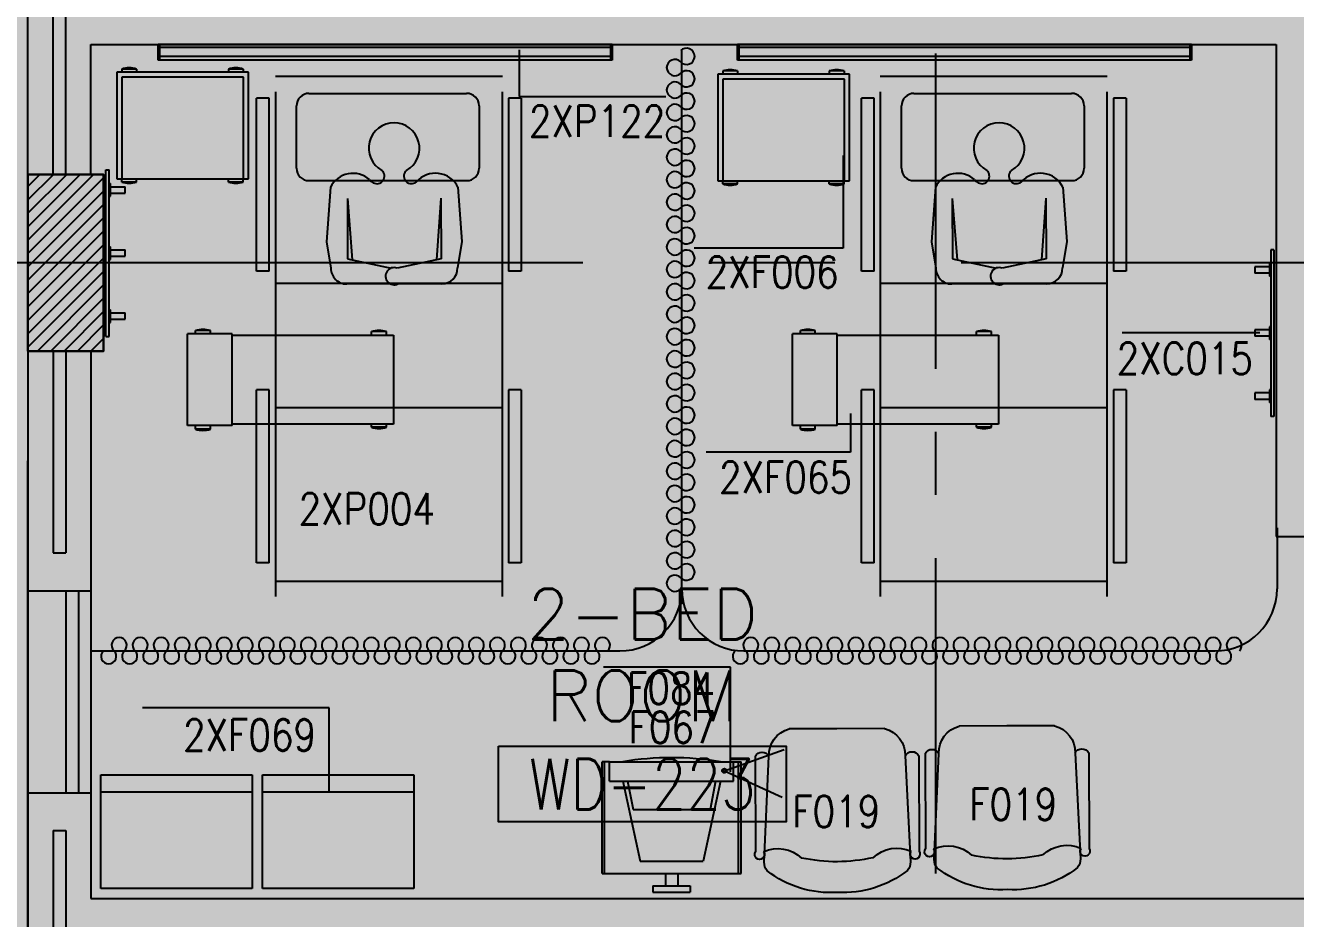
# Model space of a CAD drawing. Extents: x 88852.7 to 88945.7, y 39921.6 to 40001.1.
# Drawn here: x 88902.8 to 88907.84, y 39970.3 to 39973.84 of the extents above; entities that cross this region are included whole.
import ezdxf
from ezdxf.enums import TextEntityAlignment as Align

# ---------------------------------------------------------------- set-up
doc = ezdxf.new("R2010")
doc.units = 0
doc.header["$MEASUREMENT"] = 0
doc.linetypes.add('CENTER', pattern=[2, 1.25, -0.25, 0.25, -0.25])
doc.linetypes.add('CENTERX2', pattern=[4, 2.5, -0.5, 0.5, -0.5])
for name, color, linetype in [('A-TEXT', 7, 'CONTINUOUS'), ('AXES', 11, 'CENTERX2'), ('AXES1', 11, 'CENTER'), ('COL', 2, 'CONTINUOUS'), ('HAT', 8, 'CONTINUOUS'), ('INSUL', 4, 'CONTINUOUS'), ('MEDICAL', 4, 'CONTINUOUS'), ('NON-MEDICAL', 4, 'CONTINUOUS'), ('RM-BOX', 4, 'CONTINUOUS'), ('RM-NAME', 2, 'CONTINUOUS'), ('RM-NO', 2, 'CONTINUOUS'), ('WALL', 4, 'CONTINUOUS'), ('WIN', 3, 'CONTINUOUS')]:
    doc.layers.add(name, color=color, linetype=linetype)
doc.styles.add('ROMANS', font='ROMANS.shx', dxfattribs={"width": 0.6})
doc.dimstyles.new('DIM-OUT', dxfattribs={"dimscale": 0, "dimtxt": 0.24, "dimasz": 0.08, "dimexe": 0.02, "dimexo": 0.02, "dimgap": 0.05, "dimtad": 1, "dimdec": 0, "dimlfac": 1000, "dimzin": 0, "dimdsep": 46, "dimtxsty": 'ROMANS', "dimblk1": 'ARCHTICK', "dimblk2": 'ARCHTICK', "dimsah": 1, "dimcen": 0.01, "dimdle": 0.08, "dimclrd": 4, "dimclre": 4, "dimclrt": 2, "dimadec": 0, "dimazin": 0, "dimtp": 2, "dimtm": 2, "dimtfac": 0.1142857142857143, "dimtdec": 0, "dimtix": 1, "dimtmove": 2, "dimatfit": 3, "dimldrblk": 'ARCHTICK', "dimfxl": 0, "dimtolj": 1, "dimtzin": 0, "dimarcsym": 0})

# ---------------------------------------------------------------- blocks, each defined once
blk = doc.blocks.new('C11')
at = {"layer": 'HAT'}
h = blk.add_hatch(dxfattribs=at)
h.set_pattern_fill('ANSI31', color=256, scale=300, style=0)
h.set_pattern_definition([(45, (-248556.1822811713, -75061.0053373936), (-26.51650429449553, 26.51650429449553), [])])
h.paths.add_polyline_path([(300.0000000000291, 700), (-2.91038304567337e-11, 700), (0, 349.9999999998981), (300.0000000000291, 349.9999999998981)])
h.paths.add_polyline_path([(300, 349.9999999998981), (-2.91038304567337e-11, 349.9999999998981), (-2.91038304567337e-11, 0), (300.0000000000291, 0)])
at = {"layer": 'COL'}
blk.add_lwpolyline([(300.0000000000291, 700), (299.9999999999709, 0), (0, 0), (0, 700)], close=True, dxfattribs=at)
blk = doc.blocks.new('RM1')
at = {"layer": 'RM-BOX'}
blk.add_lwpolyline([(569.8908462408872, -200), (-569.890846240829, -200), (-569.8908462407999, -500), (569.8908462407999, -500)], close=True, dxfattribs=at)
at = {"layer": 'RM-NAME', "style": 'ROMANS'}
for tag, p in [('ROOMNAME1', (-5.820766091346741e-11, 323.8095238095266)), ('ROOMNAME2', (0, 0))]:
    blk.add_attdef(tag, text='', height=200, dxfattribs=at).set_placement(p, align=Align.MIDDLE)
at = {"layer": 'RM-NO', "style": 'ROMANS', "width": 0.8}
blk.add_attdef('ROOMNO', text='', height=200, dxfattribs=at).set_placement((0, -350), align=Align.MIDDLE)

msp = doc.modelspace()

# ---------------------------------------------------------------- linework, layer by layer
at = {"layer": 'AXES'}
for p, q in [((88902.81025844975, 39921.61526879654), (88902.81025844975, 40000.07794392369)), ((88945.01025844975, 39972.89956244052), (88876.97025844976, 39972.89956244052))]:
    msp.add_line(p, q, dxfattribs=at)
at = {"layer": 'AXES1'}
msp.add_line((88906.41025844976, 39928.47956244052), (88906.41025844976, 39987.29956244052), dxfattribs=at)
msp.add_line((88906.41025844976, 39928.47956244052), (88906.41025844976, 39987.29956244052), dxfattribs=at)
at = {"layer": 'INSUL'}
for p, q in [((88902.91025844976, 39973.24956244052), (88902.91025844976, 39975.44956244052)), ((88902.96025844975, 39973.24956244052), (88902.96025844975, 39975.44956244052)), ((88902.91025844976, 39972.54956244052), (88902.91025844976, 39971.74956244052)), ((88902.96025844975, 39972.54956244052), (88902.96025844975, 39971.74956244052)), ((88902.91025844976, 39971.74956244052), (88902.96025844975, 39971.74956244052)), ((88902.91025844976, 39970.64956244052), (88902.96025844975, 39970.64956244052)), ((88902.91025844975, 39970.64956244052), (88902.91025844976, 39969.34956244052)), ((88902.96025844975, 39970.64956244052), (88902.96025844975, 39969.34956244052))]:
    msp.add_line(p, q, dxfattribs=at)
at = {"layer": 'MEDICAL'}
for p, q in [((88903.32657836082, 39973.70301201721), (88903.32657836082, 39973.76606565898)), ((88903.32657836082, 39973.76606565894), (88905.12693467476, 39973.76606565894)), ((88903.33272993562, 39973.70301201724), (88903.33272993562, 39973.76606565898)), ((88905.12078309995, 39973.76606565894), (88905.12078309995, 39973.70301201721)), ((88905.12693467476, 39973.76606565894), (88905.12693467476, 39973.70301201721)), ((88905.62378664948, 39973.76606565894), (88907.42414296341, 39973.76606565894)), ((88905.62378664948, 39973.70301201721), (88905.62378664948, 39973.76606565898)), ((88905.62993822429, 39973.70301201724), (88905.62993822429, 39973.76606565898)), ((88907.41799138862, 39973.76606565894), (88907.41799138862, 39973.70301201721)), ((88907.42414296341, 39973.76606565894), (88907.42414296341, 39973.70301201721)), ((88903.33272993562, 39973.75453145619), (88905.12078309995, 39973.75453145618)), ((88905.12078309995, 39973.71762200736), (88903.33272993562, 39973.71762200737)), ((88905.40308341262, 39971.54700682434), (88905.40308341262, 39973.74573464449)), ((88905.62993822429, 39973.75453145619), (88907.41799138862, 39973.75453145618)), ((88907.41799138862, 39973.71762200736), (88905.62993822429, 39973.71762200737)), ((88903.1822699352, 39973.66726524437), (88903.1822699352, 39973.65510307246)), ((88903.24132505331, 39973.66726524437), (88903.1822699352, 39973.66726524437)), ((88903.24132505331, 39973.66726524437), (88903.24132505331, 39973.65510307246)), ((88905.12693467476, 39973.70301201721), (88903.32657836082, 39973.70301201721)), ((88903.60499333429, 39973.66726524437), (88903.60499333429, 39973.65510307246)), ((88903.6640484524, 39973.66726524437), (88903.60499333429, 39973.66726524437)), ((88903.6640484524, 39973.66726524437), (88903.6640484524, 39973.65510307246)), ((88907.42414296341, 39973.70301201721), (88905.62378664948, 39973.70301201721)), ((88903.16344803966, 39973.65510307246), (88903.16344803966, 39973.23187472601)), ((88903.68510158297, 39973.65510307246), (88903.16344803966, 39973.65510307246)), ((88903.18313307903, 39973.6354180331), (88903.18313307903, 39973.23187472601)), ((88903.6654165436, 39973.6354180331), (88903.18313307903, 39973.6354180331)), ((88903.6654165436, 39973.23187472601), (88903.6654165436, 39973.6354180331)), ((88903.68510158297, 39973.23187472601), (88903.68510158297, 39973.65510307246)), ((88904.69139604531, 39973.63780421213), (88903.7913960453, 39973.63780421213)), ((88906.06800550023, 39973.64760341822), (88905.54635195692, 39973.64760341822)), ((88905.54635195692, 39973.64760341822), (88905.54635195692, 39973.22437507178)), ((88905.56517385246, 39973.65976559014), (88905.56517385246, 39973.64760341822)), ((88905.62422897057, 39973.65976559014), (88905.56517385246, 39973.65976559014)), ((88906.04832046086, 39973.62791837886), (88905.56603699629, 39973.62791837886)), ((88905.56603699629, 39973.62791837886), (88905.56603699629, 39973.22437507178)), ((88905.62422897057, 39973.65976559014), (88905.62422897057, 39973.64760341822)), ((88905.98789725154, 39973.65976559014), (88905.98789725154, 39973.64760341822)), ((88906.04695236965, 39973.65976559014), (88905.98789725154, 39973.65976559014)), ((88906.04695236965, 39973.65976559014), (88906.04695236965, 39973.64760341822)), ((88906.04832046086, 39973.22437507178), (88906.04832046086, 39973.62791837886)), ((88906.06800550023, 39973.22437507178), (88906.06800550023, 39973.64760341822)), ((88907.0902101003, 39973.63780421213), (88906.1902101003, 39973.63780421213)), ((88903.7913960453, 39973.57752174646), (88903.7913960453, 39971.57752174646)), ((88903.92454150786, 39973.57088970032), (88904.54987214493, 39973.57088970032)), ((88904.69139604531, 39971.57752174646), (88904.69139604531, 39973.57752174646)), ((88906.1902101003, 39973.57752174646), (88906.1902101003, 39971.57752174646)), ((88906.32335556287, 39973.57088970032), (88906.94868619993, 39973.57088970032)), ((88907.0902101003, 39971.57752174646), (88907.0902101003, 39973.57752174646)), ((88903.7663960453, 39973.55182209227), (88903.71718344688, 39973.55182209227)), ((88903.71718344688, 39972.86607230591), (88903.71718344688, 39973.55182209227)), ((88903.7663960453, 39972.86607230591), (88903.7663960453, 39973.55182209227)), ((88903.87532890945, 39973.27426347569), (88903.87532890945, 39973.5216771019)), ((88904.59908474336, 39973.5216771019), (88904.59908474336, 39973.27426347569)), ((88904.7163960453, 39973.55182209227), (88904.7163960453, 39972.86607230591)), ((88904.76560864373, 39973.55182209227), (88904.7163960453, 39973.55182209227)), ((88904.76560864373, 39973.55182209227), (88904.76560864373, 39972.86607230591)), ((88906.1652101003, 39973.55182209227), (88906.11599750188, 39973.55182209227)), ((88906.11599750188, 39972.86607230591), (88906.11599750188, 39973.55182209227)), ((88906.1652101003, 39972.86607230591), (88906.1652101003, 39973.55182209227)), ((88906.27414296444, 39973.27426347569), (88906.27414296444, 39973.5216771019)), ((88906.99789879835, 39973.5216771019), (88906.99789879835, 39973.27426347569)), ((88907.1152101003, 39973.55182209227), (88907.1152101003, 39972.86607230591)), ((88907.16442269873, 39973.55182209227), (88907.1152101003, 39973.55182209227)), ((88907.16442269873, 39973.55182209227), (88907.16442269873, 39972.86607230591)), ((88903.16344803966, 39973.23187472601), (88903.68510158297, 39973.23187472601)), ((88903.1822699352, 39973.21971255411), (88903.1822699352, 39973.23187472601)), ((88903.24132505331, 39973.21971255411), (88903.1822699352, 39973.21971255411)), ((88903.24132505331, 39973.21971255411), (88903.24132505331, 39973.23187472601)), ((88903.60499333429, 39973.21971255411), (88903.60499333429, 39973.23187472601)), ((88903.6640484524, 39973.21971255411), (88903.60499333429, 39973.21971255411)), ((88903.6640484524, 39973.21971255411), (88903.6640484524, 39973.23187472601)), ((88903.92454150786, 39973.22505087727), (88904.54987214493, 39973.22505087727)), ((88905.54635195692, 39973.22437507178), (88906.06800550023, 39973.22437507178)), ((88905.56517385246, 39973.21221289988), (88905.56517385246, 39973.22437507178)), ((88905.62422897057, 39973.21221289988), (88905.56517385246, 39973.21221289988)), ((88905.62422897057, 39973.21221289988), (88905.62422897057, 39973.22437507178)), ((88905.98789725154, 39973.21221289988), (88905.98789725154, 39973.22437507178)), ((88906.04695236965, 39973.21221289988), (88905.98789725154, 39973.21221289988)), ((88906.04695236965, 39973.21221289988), (88906.04695236965, 39973.22437507178)), ((88906.32335556287, 39973.22505087727), (88906.94868619993, 39973.22505087727)), ((88903.7663960453, 39972.86607230591), (88903.71718344688, 39972.86607230591)), ((88904.76560864373, 39972.86607230591), (88904.7163960453, 39972.86607230591)), ((88906.1652101003, 39972.86607230591), (88906.11599750188, 39972.86607230591)), ((88907.16442269873, 39972.86607230591), (88907.1152101003, 39972.86607230591)), ((88904.69139604531, 39972.81738731248), (88903.7913960453, 39972.81738731248)), ((88907.0902101003, 39972.81738731248), (88906.1902101003, 39972.81738731248)), ((88903.44350109981, 39972.25446918023), (88903.44350109981, 39972.61864240858)), ((88903.62066645415, 39972.61864240858), (88903.44350109981, 39972.61864240858)), ((88903.47452337011, 39972.61864240858), (88903.47452337011, 39972.63058482484)), ((88903.53357848822, 39972.63058482484), (88903.47452337011, 39972.63058482484)), ((88903.53357848822, 39972.61864240858), (88903.53357848822, 39972.63058482484)), ((88903.62066645415, 39972.25446918023), (88903.62066645415, 39972.61864240858)), ((88903.62066645415, 39972.61249083378), (88904.26043023368, 39972.61249083378)), ((88904.17256690544, 39972.61249083378), (88904.17256690544, 39972.62685285271)), ((88904.23162202355, 39972.62685285271), (88904.17256690544, 39972.62685285271)), ((88904.23162202355, 39972.61249083378), (88904.23162202355, 39972.62685285271)), ((88904.26043023368, 39972.61249083378), (88904.26043023368, 39972.26062075503)), ((88906.01948050915, 39972.61864240858), (88905.84231515482, 39972.61864240858)), ((88905.84231515482, 39972.25446918023), (88905.84231515482, 39972.61864240858)), ((88905.87333742512, 39972.61864240858), (88905.87333742512, 39972.63058482484)), ((88905.93239254323, 39972.63058482484), (88905.87333742512, 39972.63058482484)), ((88905.93239254323, 39972.61864240858), (88905.93239254323, 39972.63058482484)), ((88906.01948050915, 39972.25446918023), (88906.01948050915, 39972.61864240858)), ((88906.01948050915, 39972.61249083378), (88906.65924428868, 39972.61249083378)), ((88906.57138096045, 39972.61249083378), (88906.57138096045, 39972.62685285271)), ((88906.63043607856, 39972.62685285271), (88906.57138096045, 39972.62685285271)), ((88906.63043607856, 39972.61249083378), (88906.63043607856, 39972.62685285271)), ((88906.65924428868, 39972.61249083378), (88906.65924428868, 39972.26062075503)), ((88903.7663960453, 39972.39601178221), (88903.71718344688, 39972.39601178221)), ((88903.71718344688, 39971.71026199585), (88903.71718344688, 39972.39601178221)), ((88903.7663960453, 39971.71026199585), (88903.7663960453, 39972.39601178221)), ((88904.76560864373, 39972.39601178221), (88904.7163960453, 39972.39601178221)), ((88904.7163960453, 39972.39601178221), (88904.7163960453, 39971.71026199585)), ((88904.76560864373, 39972.39601178221), (88904.76560864373, 39971.71026199585)), ((88906.1652101003, 39972.39601178221), (88906.11599750188, 39972.39601178221)), ((88906.11599750188, 39971.71026199585), (88906.11599750188, 39972.39601178221)), ((88906.1652101003, 39971.71026199585), (88906.1652101003, 39972.39601178221)), ((88907.1152101003, 39972.39601178221), (88907.1152101003, 39971.71026199585)), ((88907.16442269873, 39972.39601178221), (88907.1152101003, 39972.39601178221)), ((88907.16442269873, 39972.39601178221), (88907.16442269873, 39971.71026199585)), ((88904.69139604531, 39972.32526132822), (88903.7913960453, 39972.32526132822)), ((88907.0902101003, 39972.32526132822), (88906.1902101003, 39972.32526132822)), ((88903.62066645415, 39972.25446918023), (88903.44350109981, 39972.25446918023)), ((88903.47452337011, 39972.24024525688), (88903.47452337011, 39972.25446918023)), ((88903.53357848822, 39972.24024525688), (88903.53357848822, 39972.25446918023)), ((88904.26043023368, 39972.26062075503), (88903.62066645415, 39972.26062075503)), ((88904.17256690544, 39972.24770920114), (88904.17256690544, 39972.26062075503)), ((88904.23162202355, 39972.24770920114), (88904.23162202355, 39972.26062075503)), ((88906.01948050915, 39972.25446918023), (88905.84231515482, 39972.25446918023)), ((88905.87333742512, 39972.24024525688), (88905.87333742512, 39972.25446918023)), ((88905.93239254323, 39972.24024525688), (88905.93239254323, 39972.25446918023)), ((88906.65924428868, 39972.26062075503), (88906.01948050915, 39972.26062075503)), ((88906.57138096045, 39972.24770920114), (88906.57138096045, 39972.26062075503)), ((88906.63043607856, 39972.24770920114), (88906.63043607856, 39972.26062075503)), ((88903.53357848822, 39972.24024525688), (88903.47452337011, 39972.24024525688)), ((88904.23162202355, 39972.24770920114), (88904.17256690544, 39972.24770920114)), ((88905.93239254323, 39972.24024525688), (88905.87333742512, 39972.24024525688)), ((88906.63043607856, 39972.24770920114), (88906.57138096045, 39972.24770920114)), ((88907.76335194767, 39971.848836787), (88907.76335194767, 39971.60728929001)), ((88903.7663960453, 39971.71026199585), (88903.71718344688, 39971.71026199585)), ((88904.76560864373, 39971.71026199585), (88904.7163960453, 39971.71026199585)), ((88906.1652101003, 39971.71026199585), (88906.11599750188, 39971.71026199585)), ((88907.16442269873, 39971.71026199585), (88907.1152101003, 39971.71026199585)), ((88903.7913960453, 39971.63780421213), (88904.69139604531, 39971.63780421213)), ((88906.1902101003, 39971.63780421213), (88907.0902101003, 39971.63780421213)), ((88903.06335194765, 39971.36122629795), (88905.1571641726, 39971.36122629789)), ((88905.64914085339, 39971.36122629795), (88907.5172897952, 39971.36122629789)), ((88905.5721205799, 39970.88618882999), (88905.80891621522, 39970.97099739528)), ((88905.11652339512, 39970.92243575569), (88905.08699583607, 39970.92243575569)), ((88905.08699583607, 39970.47952236986), (88905.08699583607, 39970.92243575569)), ((88905.09683835575, 39970.47952236986), (88905.09683835575, 39970.92243575569)), ((88905.11652339512, 39970.84510167244), (88905.11652339512, 39970.92243575569)), ((88905.11652339512, 39970.92243575569), (88905.60864937937, 39970.92243575569)), ((88905.60864937937, 39970.84510167244), (88905.60864937937, 39970.92243575569)), ((88905.60864937937, 39970.92243575569), (88905.63817693843, 39970.92243575569)), ((88905.62833441874, 39970.47952236986), (88905.62833441874, 39970.92243575569)), ((88905.63817693843, 39970.47952236986), (88905.63817693843, 39970.92243575569)), ((88905.11652339512, 39970.84510167244), (88905.60864937937, 39970.84510167244)), ((88905.16922444636, 39970.84510167244), (88905.23781523986, 39970.52873496828)), ((88905.18790127554, 39970.84510167244), (88905.20985849186, 39970.732573902)), ((88905.55594832814, 39970.84510167244), (88905.48735753463, 39970.52873496828)), ((88905.53727149896, 39970.84510167244), (88905.51531428265, 39970.732573902)), ((88905.5721205799, 39970.88618882999), (88905.80077846856, 39970.78140221057)), ((88905.20985849186, 39970.732573902), (88905.51531428265, 39970.732573902)), ((88905.23781523986, 39970.52873496828), (88905.48735753463, 39970.52873496828)), ((88905.08699583607, 39970.47952236986), (88905.63817693843, 39970.47952236986)), ((88905.33798008804, 39970.47952236986), (88905.33798008804, 39970.43030977144)), ((88905.38719268647, 39970.47952236986), (88905.38719268647, 39970.43030977144)), ((88905.2887674896, 39970.43030977144), (88905.43640528488, 39970.43030977144)), ((88905.2887674896, 39970.43030977144), (88905.2887674896, 39970.40586159028)), ((88905.2887674896, 39970.40586159028), (88905.43640528488, 39970.40586159028)), ((88905.43640528488, 39970.43030977144), (88905.43640528488, 39970.40586159028))]:
    msp.add_line(p, q, dxfattribs=at)
at = {"layer": 'MEDICAL', "const_width": 0.0007381889763779523}
for points in [[(88905.80891621522, 39970.97099739528, -1), (88905.80965440419, 39970.97099739528, -1)], [(88905.80040937406, 39970.78140221057, -1), (88905.80114756305, 39970.78140221057, -1)]]:
    msp.add_lwpolyline(points, format="xyb", close=True, dxfattribs=at)
at = {"layer": 'MEDICAL'}
for radius in [0.008681158060852562, 0.005325391936819217]:
    msp.add_circle((88905.5716728546, 39970.88661271054), radius, dxfattribs=at)
at = {"layer": 'MEDICAL', "color": 15}
for centre, radius, start, end in [((88905.42188676758, 39973.71769863508), 0.03223484115630813, 223.5683623555836, 136.4316376444164), ((88905.37517509513, 39973.6732648687), 0.03223484115630741, 43.56836235558358, 316.4316376444165), ((88905.37517509513, 39973.58439733595), 0.03223484115630741, 43.56836235558358, 316.4316376444165), ((88905.42188676758, 39973.62883110232), 0.03223484115630885, 223.5683623555836, 136.4316376444164), ((88905.42188676758, 39973.53996356957), 0.03223484115630813, 223.5683623555836, 136.4316376444164), ((88905.37517509513, 39973.49552980321), 0.03223484115630741, 43.56836235558358, 316.4316376444165), ((88905.42188676758, 39973.45109603683), 0.03223484115630813, 223.5683623555836, 136.4316376444164), ((88905.37517509513, 39973.40666227046), 0.03223484115630741, 43.56836235558358, 316.4316376444165), ((88905.42188676758, 39973.36222850408), 0.03223484115630885, 223.5683623555836, 136.4316376444164), ((88905.37517509513, 39973.3177947377), 0.03223484115630741, 43.56836235558358, 316.4316376444165), ((88905.37517509513, 39973.22892720495), 0.03223484115630741, 43.56836235558358, 316.4316376444165), ((88905.42188676758, 39973.27336097133), 0.03223484115630813, 223.5683623555836, 136.4316376444164), ((88905.42188676758, 39973.18449343858), 0.03223484115630813, 223.5683623555836, 136.4316376444164), ((88905.37517509513, 39973.1400596722), 0.03223484115630741, 43.56836235558358, 316.4316376444165), ((88905.42188676758, 39973.09562590583), 0.03223484115630885, 223.5683623555836, 136.4316376444164), ((88905.37517509513, 39973.05119213945), 0.03223484115630741, 43.56836235558358, 316.4316376444165), ((88905.42188676758, 39973.00675837309), 0.03223484115630813, 223.5683623555836, 136.4316376444164), ((88905.37517509513, 39972.96232460671), 0.03223484115630741, 43.56836235558358, 316.4316376444165), ((88905.42188676758, 39972.91789084033), 0.03223484115630813, 223.5683623555836, 136.4316376444164), ((88905.37517509513, 39972.87345707395), 0.03223484115630741, 43.56836235558358, 316.4316376444165), ((88905.42188676758, 39972.82902330758), 0.03223484115630885, 223.5683623555836, 136.4316376444164), ((88905.37517509513, 39972.7845895412), 0.03223484115630741, 43.56836235558358, 316.4316376444165), ((88905.42188676758, 39972.74015577483), 0.03223484115630813, 223.5683623555836, 136.4316376444164), ((88905.37517509513, 39972.69572200845), 0.03223484115630741, 43.56836235558358, 316.4316376444165), ((88905.42188676758, 39972.65128824208), 0.03223484115630813, 223.5683623555836, 136.4316376444164), ((88905.37517509513, 39972.60685447571), 0.03223484115630741, 43.56836235558358, 316.4316376444165), ((88905.42188676758, 39972.56242070934), 0.03223484115630885, 223.5683623555836, 136.4316376444164), ((88905.37517509513, 39972.51798694296), 0.03223484115630741, 43.56836235558358, 316.4316376444165), ((88905.42188676758, 39972.47355317658), 0.03223484115630813, 223.5683623555836, 136.4316376444164), ((88905.37517509513, 39972.42911941021), 0.03223484115630741, 43.56836235558358, 316.4316376444165), ((88905.42188676758, 39972.38468564383), 0.03223484115630813, 223.5683623555836, 136.4316376444164), ((88905.37517509513, 39972.34025187746), 0.03223484115630741, 43.56836235558358, 316.4316376444165), ((88905.42188676758, 39972.29581811108), 0.03223484115630885, 223.5683623555836, 136.4316376444164), ((88905.37517509513, 39972.25138434471), 0.03223484115630741, 43.56836235558358, 316.4316376444165), ((88905.42188676758, 39972.20695057833), 0.03223484115630813, 223.5683623555836, 136.4316376444164), ((88905.37517509513, 39972.16251681196), 0.03223484115630669, 43.56836235558358, 316.4316376444165), ((88905.37517509513, 39972.07364927921), 0.03223484115630813, 43.56836235558358, 316.4316376444165), ((88905.42188676758, 39972.11808304558), 0.03223484115630813, 223.5683623555836, 136.4316376444164), ((88905.42188676758, 39972.02921551283), 0.03223484115630958, 223.5683623555836, 136.4316376444164), ((88905.37517509513, 39971.98478174646), 0.03223484115630516, 43.56836235558358, 316.4316376444165), ((88905.42188676758, 39971.94034798009), 0.03223484115630813, 223.5683623555836, 136.4316376444164), ((88905.37517509513, 39971.89591421371), 0.03223484115630669, 43.56836235558358, 316.4316376444165), ((88905.42188676758, 39971.85148044734), 0.03223484115630813, 223.5683623555836, 136.4316376444164), ((88905.37517509513, 39971.80704668096), 0.03223484115630813, 43.56836235558358, 316.4316376444165), ((88905.37517509513, 39971.71817914821), 0.03223484115630516, 43.56836235558358, 316.4316376444165), ((88905.42188676758, 39971.76261291459), 0.03223484115630958, 223.5683623555836, 136.4316376444164), ((88905.42188676758, 39971.67374538184), 0.03223484115630813, 223.5683623555836, 136.4316376444164), ((88905.37517509513, 39971.62931161546), 0.03223484115630669, 43.56836235558358, 316.4316376444165), ((88903.17212643924, 39971.38386524803), 0.0302201635840382, 313.5683623532261, 226.431637646774), ((88903.2554397512, 39971.38386524803), 0.0302201635840382, 313.5683623532261, 226.431637646774), ((88903.33875306314, 39971.38386524803), 0.0302201635840382, 313.5683623532261, 226.431637646774), ((88903.4220663751, 39971.38386524803), 0.0302201635840382, 313.5683623532261, 226.431637646774), ((88903.50537968705, 39971.38386524803), 0.0302201635840382, 313.5683623532261, 226.431637646774), ((88903.58869299901, 39971.38386524803), 0.0302201635840382, 313.5683623532261, 226.431637646774), ((88903.67200631097, 39971.38386524803), 0.0302201635840382, 313.5683623532261, 226.431637646774), ((88903.75531962291, 39971.38386524803), 0.0302201635840382, 313.5683623532261, 226.431637646774), ((88903.83863293487, 39971.38386524803), 0.0302201635840382, 313.5683623532261, 226.431637646774), ((88903.92194624682, 39971.38386524803), 0.0302201635840382, 313.5683623532261, 226.431637646774), ((88904.00525955878, 39971.38386524803), 0.0302201635840382, 313.5683623532261, 226.431637646774), ((88904.08857287072, 39971.38386524803), 0.0302201635840382, 313.5683623532261, 226.431637646774), ((88904.17188618268, 39971.38386524803), 0.0302201635840382, 313.5683623532261, 226.431637646774), ((88904.25519949463, 39971.38386524803), 0.0302201635840382, 313.5683623532261, 226.431637646774), ((88904.33851280659, 39971.38386524803), 0.0302201635840382, 313.5683623532261, 226.431637646774), ((88904.42182611853, 39971.38386524803), 0.0302201635840382, 313.5683623532261, 226.431637646774), ((88904.50513943049, 39971.38386524803), 0.0302201635840382, 313.5683623532261, 226.431637646774), ((88904.58845274244, 39971.38386524803), 0.03022016358403752, 313.5683623532261, 226.431637646774), ((88904.6717660544, 39971.38386524803), 0.03022016358403887, 313.5683623532261, 226.431637646774), ((88904.75507936635, 39971.38386524803), 0.0302201635840361, 313.5683623532261, 226.431637646774), ((88904.8383926783, 39971.38386524803), 0.03022016358403752, 313.5683623532261, 226.431637646774), ((88904.92170599026, 39971.38386524803), 0.03022016358403887, 313.5683623532261, 226.431637646774), ((88905.0050193022, 39971.38386524803), 0.0302201635840361, 313.5683623532261, 226.431637646774), ((88905.08833261416, 39971.38386524803), 0.03022016358403752, 313.5683623532261, 226.431637646774), ((88905.67680638329, 39971.38386524803), 0.0302201635840382, 313.5683623532261, 226.431637646774), ((88905.76011969523, 39971.38386524803), 0.0302201635840382, 313.5683623532261, 226.431637646774), ((88905.84343300719, 39971.38386524803), 0.0302201635840382, 313.5683623532261, 226.431637646774), ((88905.92674631914, 39971.38386524803), 0.0302201635840382, 313.5683623532261, 226.431637646774), ((88906.0100596311, 39971.38386524803), 0.0302201635840382, 313.5683623532261, 226.431637646774), ((88906.09337294304, 39971.38386524803), 0.0302201635840382, 313.5683623532261, 226.431637646774), ((88906.176686255, 39971.38386524803), 0.0302201635840382, 313.5683623532261, 226.431637646774), ((88906.25999956694, 39971.38386524803), 0.0302201635840382, 313.5683623532261, 226.431637646774), ((88906.3433128789, 39971.38386524803), 0.0302201635840382, 313.5683623532261, 226.431637646774), ((88906.42662619085, 39971.38386524803), 0.0302201635840382, 313.5683623532261, 226.431637646774), ((88906.50993950281, 39971.38386524803), 0.0302201635840382, 313.5683623532261, 226.431637646774), ((88906.59325281475, 39971.38386524803), 0.0302201635840382, 313.5683623532261, 226.431637646774), ((88906.67656612671, 39971.38386524803), 0.0302201635840382, 313.5683623532261, 226.431637646774), ((88906.75987943866, 39971.38386524803), 0.0302201635840382, 313.5683623532261, 226.431637646774), ((88906.84319275062, 39971.38386524803), 0.0302201635840382, 313.5683623532261, 226.431637646774), ((88906.92650606258, 39971.38386524803), 0.0302201635840382, 313.5683623532261, 226.431637646774), ((88907.00981937452, 39971.38386524803), 0.0302201635840382, 313.5683623532261, 226.431637646774), ((88907.09313268648, 39971.38386524803), 0.03022016358403752, 313.5683623532261, 226.431637646774), ((88907.17644599843, 39971.38386524803), 0.03022016358403887, 313.5683623532261, 226.431637646774), ((88907.25975931039, 39971.38386524803), 0.0302201635840361, 313.5683623532261, 226.431637646774), ((88907.34307262233, 39971.38386524803), 0.03022016358403752, 313.5683623532261, 226.431637646774), ((88907.42638593429, 39971.38386524803), 0.03022016358403887, 313.5683623532261, 226.431637646774), ((88907.50969924623, 39971.38386524803), 0.0302201635840361, 313.5683623532261, 226.431637646774), ((88907.5930125582, 39971.38386524803), 0.03022016358403752, 313.5683623532261, 226.431637646774), ((88903.13046978327, 39971.34007305511), 0.03022016358403887, 133.568362353226, 46.43163764677395), ((88903.21378309523, 39971.34007305511), 0.03022016358403955, 133.568362353226, 46.43163764677395), ((88903.29709640717, 39971.34007305511), 0.03022016358403887, 133.568362353226, 46.43163764677395), ((88903.38040971913, 39971.34007305511), 0.03022016358403887, 133.568362353226, 46.43163764677395), ((88903.46372303108, 39971.34007305511), 0.03022016358403955, 133.568362353226, 46.43163764677395), ((88903.54703634304, 39971.34007305511), 0.03022016358403887, 133.568362353226, 46.43163764677395), ((88903.63034965498, 39971.34007305511), 0.03022016358403887, 133.568362353226, 46.43163764677395), ((88903.71366296694, 39971.34007305511), 0.03022016358403955, 133.568362353226, 46.43163764677395), ((88903.79697627889, 39971.34007305511), 0.03022016358403887, 133.568362353226, 46.43163764677395), ((88903.88028959084, 39971.34007305511), 0.03022016358403887, 133.568362353226, 46.43163764677395), ((88903.96360290279, 39971.34007305511), 0.03022016358403955, 133.568362353226, 46.43163764677395), ((88904.04691621475, 39971.34007305511), 0.03022016358403887, 133.568362353226, 46.43163764677395), ((88904.13022952671, 39971.34007305511), 0.03022016358403887, 133.568362353226, 46.43163764677395), ((88904.21354283865, 39971.34007305511), 0.03022016358403955, 133.568362353226, 46.43163764677395), ((88904.29685615061, 39971.34007305511), 0.03022016358403887, 133.568362353226, 46.43163764677395), ((88904.38016946256, 39971.34007305511), 0.03022016358403887, 133.568362353226, 46.43163764677395), ((88904.46348277452, 39971.34007305511), 0.03022016358403955, 133.568362353226, 46.43163764677395), ((88904.54679608646, 39971.34007305511), 0.03022016358403887, 133.568362353226, 46.43163764677395), ((88904.63010939842, 39971.34007305511), 0.03022016358403887, 133.568362353226, 46.43163764677395), ((88904.71342271037, 39971.34007305511), 0.03022016358404023, 133.568362353226, 46.43163764677395), ((88904.79673602233, 39971.34007305511), 0.03022016358403887, 133.568362353226, 46.43163764677395), ((88904.88004933427, 39971.34007305511), 0.03022016358403887, 133.568362353226, 46.43163764677395), ((88904.96336264623, 39971.34007305511), 0.03022016358404023, 133.568362353226, 46.43163764677395), ((88905.04667595818, 39971.34007305511), 0.03022016358403887, 133.568362353226, 46.43163764677395), ((88905.6351497273, 39971.34007305511), 0.03022016358403887, 133.568362353226, 46.43163764677395), ((88905.71846303926, 39971.34007305511), 0.03022016358403955, 133.568362353226, 46.43163764677395), ((88905.8017763512, 39971.34007305511), 0.03022016358403887, 133.568362353226, 46.43163764677395), ((88905.88508966316, 39971.34007305511), 0.03022016358403887, 133.568362353226, 46.43163764677395), ((88905.96840297511, 39971.34007305511), 0.03022016358403955, 133.568362353226, 46.43163764677395), ((88906.05171628707, 39971.34007305511), 0.03022016358403887, 133.568362353226, 46.43163764677395), ((88906.13502959901, 39971.34007305511), 0.03022016358403887, 133.568362353226, 46.43163764677395), ((88906.21834291097, 39971.34007305511), 0.03022016358403955, 133.568362353226, 46.43163764677395), ((88906.30165622293, 39971.34007305511), 0.03022016358403887, 133.568362353226, 46.43163764677395), ((88906.38496953488, 39971.34007305511), 0.03022016358403887, 133.568362353226, 46.43163764677395), ((88906.46828284684, 39971.34007305511), 0.03022016358403955, 133.568362353226, 46.43163764677395), ((88906.55159615878, 39971.34007305511), 0.03022016358403887, 133.568362353226, 46.43163764677395), ((88906.63490947074, 39971.34007305511), 0.03022016358403887, 133.568362353226, 46.43163764677395), ((88906.71822278269, 39971.34007305511), 0.03022016358403955, 133.568362353226, 46.43163764677395), ((88906.80153609464, 39971.34007305511), 0.03022016358403887, 133.568362353226, 46.43163764677395), ((88906.88484940659, 39971.34007305511), 0.03022016358403887, 133.568362353226, 46.43163764677395), ((88906.96816271855, 39971.34007305511), 0.03022016358403955, 133.568362353226, 46.43163764677395), ((88907.0514760305, 39971.34007305511), 0.03022016358403887, 133.568362353226, 46.43163764677395), ((88907.13478934245, 39971.34007305511), 0.03022016358403887, 133.568362353226, 46.43163764677395), ((88907.2181026544, 39971.34007305511), 0.03022016358404023, 133.568362353226, 46.43163764677395), ((88907.30141596636, 39971.34007305511), 0.03022016358403887, 133.568362353226, 46.43163764677395), ((88907.3847292783, 39971.34007305511), 0.03022016358403887, 133.568362353226, 46.43163764677395), ((88907.46804259026, 39971.34007305511), 0.03022016358404023, 133.568362353226, 46.43163764677395), ((88907.55135590222, 39971.34007305511), 0.03022016358403887, 133.568362353226, 46.43163764677395)]:
    msp.add_arc(centre, radius, start, end, dxfattribs=at)
at = {"layer": 'MEDICAL'}
for centre, radius, start, end in [((88903.21179749425, 39973.58114319712), 0.09104330708663272, 71.07535558421917, 108.9246444157808), ((88903.63452089333, 39973.58114319712), 0.09104330708663272, 71.07535558421917, 108.9246444157808), ((88905.59470141151, 39973.57364354288), 0.09104330708663272, 71.07535558421917, 108.9246444157808), ((88906.01742481059, 39973.57364354288), 0.09104330708663272, 71.07535558421917, 108.9246444157808), ((88903.92454150786, 39973.5216771019), 0.04921259842519683, 89.99999999999999, 180), ((88904.54987214493, 39973.5216771019), 0.04921259842519683, 7.016477563892661e-15, 89.99999999999999), ((88906.32335556287, 39973.5216771019), 0.04921259842519683, 89.99999999999999, 180), ((88906.94868619993, 39973.5216771019), 0.04921259842519683, 7.016477563892661e-15, 89.99999999999999), ((88903.92454150786, 39973.27426347569), 0.04921259842519683, 180, 270), ((88904.54987214493, 39973.27426347569), 0.04921259842519683, 270, 7.016477563892661e-15), ((88906.32335556287, 39973.27426347569), 0.04921259842519683, 180, 270), ((88906.94868619993, 39973.27426347569), 0.04921259842519683, 270, 7.016477563892661e-15), ((88903.21179749425, 39973.30583460135), 0.09104330708663272, 251.0753555842192, 288.9246444157808), ((88903.63452089333, 39973.30583460135), 0.09104330708663272, 251.0753555842192, 288.9246444157808), ((88905.59470141151, 39973.29833494712), 0.09104330708663272, 251.0753555842192, 288.9246444157808), ((88906.01742481059, 39973.29833494712), 0.09104330708663272, 251.0753555842192, 288.9246444157808), ((88903.50405092917, 39972.54446277759), 0.09104330708660129, 71.07535558421917, 108.9246444157808), ((88904.2020944645, 39972.54073080546), 0.09104330708660129, 71.07535558421917, 108.9246444157808), ((88905.90286498416, 39972.54446277759), 0.09104330708660129, 71.07535558421917, 108.9246444157808), ((88906.6009085195, 39972.54073080546), 0.09104330708660129, 71.07535558421917, 108.9246444157808), ((88903.50405092917, 39972.32636730412), 0.09104330708663272, 251.0753555842192, 288.9246444157808), ((88904.2020944645, 39972.33383124838), 0.09104330708663272, 251.0753555842192, 288.9246444157808), ((88905.90286498416, 39972.32636730412), 0.09104330708663272, 251.0753555842192, 288.9246444157808), ((88906.6009085195, 39972.33383124838), 0.09104330708663272, 251.0753555842192, 288.9246444157808), ((88905.15702042049, 39971.60728929001), 0.2460629921259841, 270, 7.016477563892661e-15), ((88905.64914640474, 39971.60728929001), 0.2460629921259841, 180, 270), ((88907.51728895554, 39971.60728929001), 0.2460629921259841, 270, 7.016477563892661e-15), ((88905.36258638724, 39969.75249504099), 1.185812007059398, 80.61527735151073, 99.38472264848926)]:
    msp.add_arc(centre, radius, start, end, dxfattribs=at)
at = {"layer": 'NON-MEDICAL'}
for p, q in [((88903.11974630365, 39972.60803820167), (88903.11974630365, 39973.26843820167)), ((88903.11974630365, 39973.26843820167), (88903.13244630366, 39973.26843820167)), ((88903.13244630366, 39972.60803820167), (88903.13244630366, 39973.26843820167)), ((88903.13244630366, 39973.21323820166), (88903.13744630366, 39973.21323820166)), ((88903.13744630366, 39973.16323820167), (88903.13744630366, 39973.21323820166)), ((88903.13244630366, 39973.16323820167), (88903.13744630366, 39973.16323820167)), ((88903.13744630366, 39973.20093820166), (88903.19594630366, 39973.20093820166)), ((88903.13744630366, 39973.17553820166), (88903.19594630366, 39973.17553820166)), ((88903.19594630366, 39973.17553820166), (88903.19594630366, 39973.20093820166)), ((88904.0095613213, 39973.19877319837), (88903.99456172867, 39972.98308736245)), ((88904.51524753586, 39973.19937075278), (88904.53075682503, 39972.9837209683)), ((88906.40837537631, 39973.19877319837), (88906.39337578366, 39972.98308736245)), ((88906.91406159087, 39973.19937075278), (88906.92957088002, 39972.9837209683)), ((88904.07679596961, 39973.1548485704), (88904.07707936002, 39972.91502668478)), ((88904.07679596961, 39973.1548485704), (88904.0953989161, 39972.91119820809)), ((88904.44811688406, 39973.15528734933), (88904.43008981751, 39972.91159370241)), ((88904.44811688406, 39973.15528734933), (88904.44840027447, 39972.9154654637)), ((88906.4756100246, 39973.1548485704), (88906.47589341502, 39972.91502668478)), ((88906.4756100246, 39973.1548485704), (88906.4942129711, 39972.91119820809)), ((88906.84693093905, 39973.15528734933), (88906.82890387252, 39972.91159370241)), ((88906.84693093905, 39973.15528734933), (88906.84721432946, 39972.9154654637)), ((88903.13244630366, 39972.96323820166), (88903.13744630366, 39972.96323820166)), ((88903.13744630366, 39972.91323820167), (88903.13744630366, 39972.96323820166)), ((88903.99456172867, 39972.98308736245), (88904.01136763101, 39972.87838259606)), ((88904.53075682503, 39972.9837209683), (88904.5141984223, 39972.8789767763)), ((88906.39337578366, 39972.98308736245), (88906.410181686, 39972.87838259606)), ((88906.92957088002, 39972.9837209683), (88906.9130124773, 39972.8789767763)), ((88903.13244630366, 39972.91323820167), (88903.13744630366, 39972.91323820167)), ((88903.13744630366, 39972.95093820166), (88903.19594630366, 39972.95093820166)), ((88903.13744630366, 39972.92553820166), (88903.19594630366, 39972.92553820166)), ((88903.19594630366, 39972.92553820166), (88903.19594630366, 39972.95093820166)), ((88904.07707936002, 39972.91502668478), (88904.2511911037, 39972.87864028169)), ((88904.44840027447, 39972.9154654637), (88904.27407782683, 39972.87860483772)), ((88906.47589341502, 39972.91502668478), (88906.65000515869, 39972.87864028169)), ((88906.84721432946, 39972.9154654637), (88906.67289188184, 39972.87860483772)), ((88907.75088648836, 39972.95127445859), (88907.73818648836, 39972.95127445859)), ((88907.73818648836, 39972.95127445859), (88907.73818648836, 39972.29087445859)), ((88907.75088648836, 39972.95127445859), (88907.75088648836, 39972.29087445859)), ((88907.73318648836, 39972.88377445858), (88907.67468648836, 39972.88377445858)), ((88907.67468648836, 39972.88377445858), (88907.67468648836, 39972.85837445858)), ((88907.73318648836, 39972.85837445858), (88907.67468648836, 39972.85837445858)), ((88907.73818648836, 39972.89607445859), (88907.73318648836, 39972.89607445859)), ((88907.73318648836, 39972.89607445859), (88907.73318648836, 39972.84607445858)), ((88904.24771112615, 39972.81580793949), (88904.07429575246, 39972.81560301968)), ((88904.45141884593, 39972.81604865486), (88904.27753078612, 39972.81584317649)), ((88906.64652518115, 39972.81580793949), (88906.47310980746, 39972.81560301968)), ((88906.85023290092, 39972.81604865486), (88906.67634484111, 39972.81584317649)), ((88907.73818648836, 39972.84607445858), (88907.73318648836, 39972.84607445858)), ((88903.13244630366, 39972.71323820166), (88903.13744630366, 39972.71323820166)), ((88903.13744630366, 39972.66323820167), (88903.13744630366, 39972.71323820166)), ((88903.13244630366, 39972.66323820167), (88903.13744630366, 39972.66323820167)), ((88903.13744630366, 39972.70093820166), (88903.19594630366, 39972.70093820166)), ((88903.13744630366, 39972.67553820166), (88903.19594630366, 39972.67553820166)), ((88903.19594630366, 39972.67553820166), (88903.19594630366, 39972.70093820166)), ((88903.11974630365, 39972.60803820167), (88903.13244630366, 39972.60803820167)), ((88907.67468648836, 39972.63377445858), (88907.67468648836, 39972.60837445858)), ((88907.73318648836, 39972.63377445858), (88907.67468648836, 39972.63377445858)), ((88907.73318648836, 39972.60837445858), (88907.67468648836, 39972.60837445858)), ((88907.73818648836, 39972.64607445859), (88907.73318648836, 39972.64607445859)), ((88907.73318648836, 39972.64607445859), (88907.73318648836, 39972.59607445858)), ((88907.73818648836, 39972.59607445858), (88907.73318648836, 39972.59607445858)), ((88907.67468648836, 39972.38377445858), (88907.67468648836, 39972.35837445858)), ((88907.73318648836, 39972.38377445858), (88907.67468648836, 39972.38377445858)), ((88907.73318648836, 39972.35837445858), (88907.67468648836, 39972.35837445858)), ((88907.73318648836, 39972.39607445859), (88907.73318648836, 39972.34607445858)), ((88907.73818648836, 39972.39607445859), (88907.73318648836, 39972.39607445859)), ((88907.73818648836, 39972.34607445858), (88907.73318648836, 39972.34607445858)), ((88907.75088648836, 39972.29087445859), (88907.73818648836, 39972.29087445859)), ((88903.09888097733, 39970.86976982688), (88903.69888097733, 39970.86976982688)), ((88903.09888097733, 39970.41976982688), (88903.09888097733, 39970.86976982688)), ((88903.69888097733, 39970.86976982688), (88903.69888097733, 39970.41976982688)), ((88903.73989353633, 39970.41976982688), (88903.73989353633, 39970.86976982688)), ((88903.73989353633, 39970.86976982688), (88904.33989353632, 39970.86976982688)), ((88904.33989353632, 39970.86976982688), (88904.33989353632, 39970.41976982688)), ((88903.09888097733, 39970.80262216213), (88903.69888097733, 39970.80262216213)), ((88903.73989353633, 39970.80262216213), (88904.33989353632, 39970.80262216213)), ((88903.69888097733, 39970.41976982688), (88903.09888097733, 39970.41976982688)), ((88904.33989353632, 39970.41976982688), (88903.73989353633, 39970.41976982688))]:
    msp.add_line(p, q, dxfattribs=at)
at = {"layer": 'NON-MEDICAL', "extrusion": (0, 0, -1)}
for p, q in [((88906.01803071752, 39971.05273982167), (88905.82886646794, 39971.05209331947)), ((88906.20719496708, 39971.05338632387), (88906.01803071752, 39971.05273982167)), ((88906.69190261303, 39971.06393663992), (88906.50273836347, 39971.06329013772)), ((88906.88106686261, 39971.06458314212), (88906.69190261303, 39971.06393663992)), ((88905.69411857666, 39970.9435376753), (88905.69541158107, 39970.56520917615)), ((88905.73008087161, 39970.52387442698), (88905.74816550511, 39970.94372239021)), ((88906.28863478958, 39970.94556953936), (88906.30958877609, 39970.5258549975)), ((88906.34268171803, 39970.94575425427), (88906.34397472243, 39970.56742575513)), ((88906.36799047218, 39970.95473449354), (88906.3692834766, 39970.5764059944)), ((88906.40395276713, 39970.53507124523), (88906.42203740064, 39970.95491920845)), ((88906.96250668511, 39970.9567663576), (88906.98346067162, 39970.53705181574)), ((88907.01655361356, 39970.95695107252), (88907.01784661796, 39970.57862257338))]:
    msp.add_line(p, q, dxfattribs=at)
at = {"layer": 'NON-MEDICAL'}
for centre, radius, start, end in [((88904.26222189628, 39973.35354171874), 0.1005662284710706, 299.3714355363852, 240.7639738523865), ((88906.66103595127, 39973.35354171874), 0.1005662284710706, 299.3714355363852, 240.7639738523865), ((88904.19392490567, 39973.24290930478), 0.02985305455057437, 240.9673810298316, 50.02399057049919), ((88904.33078015786, 39973.24307102258), 0.02985305455057437, 130.1114188173583, 299.1680283578306), ((88906.59273896067, 39973.24290930478), 0.02985305455057437, 240.9673810298316, 50.02399057049919), ((88906.72959421285, 39973.24307102258), 0.02985305455057437, 130.1114188173583, 299.1680283578306), ((88904.09896302283, 39973.15430987383), 0.09984814200245842, 48.57926586951712, 153.5568588798592), ((88904.2019468171, 39973.25761288551), 0.04660228849490911, 217.5931013348213, 241.1171924470901), ((88904.3227235193, 39973.25775560376), 0.04660228849490911, 299.0182169392414, 322.5423080499676), ((88904.42595116587, 39973.15469626604), 0.09984814200245842, 26.57855050773806, 138.5373513198966), ((88906.49777707782, 39973.15430987383), 0.09984814200245842, 48.57926586951712, 153.5568588798592), ((88906.6007608721, 39973.25761288551), 0.04660228849490911, 217.5931013348213, 241.1171924470901), ((88906.7215375743, 39973.25775560376), 0.04660228849490911, 299.0182169392414, 322.5423080499676), ((88906.82476522087, 39973.15469626604), 0.09984814200245842, 26.57855050773806, 138.5373513198966), ((88904.07422147992, 39972.87845686859), 0.0628538927944191, 180.0677046927911, 270.0677046961261), ((88904.26258471294, 39972.84649670453), 0.03410313598586761, 70.30515992548942, 295.9929761772359), ((88904.45134457339, 39972.87890250377), 0.0628538927944191, 270.0677046961261, 0.06770469279110032), ((88906.47303553493, 39972.87845686859), 0.0628538927944191, 180.0677046927911, 270.0677046961261), ((88906.66139876793, 39972.84649670453), 0.03410313598586761, 70.30515992548942, 295.9929761772359), ((88906.8501586284, 39972.87890250377), 0.0628538927944191, 270.0677046961261, 0.06770469279110032)]:
    msp.add_arc(centre, radius, start, end, dxfattribs=at)
at = {"layer": 'NON-MEDICAL', "extrusion": (0, 0, -1)}
for centre, radius, start, end in [((-88905.8560772985, 39970.94759673391), 0.1079813210387472, 357.9437999526723, 75.40436000540402), ((-88906.18069903489, 39970.94870618598), 0.107981321038722, 104.2040046461907, 181.6645646991059), ((-88906.52994919402, 39970.95879355216), 0.1079813210387472, 357.9437999526723, 75.40436000540402), ((-88906.85457093042, 39970.95990300422), 0.107981321038722, 104.2040046461907, 181.6645646991059), ((-88905.72118995809, 39970.92960962653), 0.03044421513186904, 27.22552409715193, 152.3828405551072), ((-88906.31570617101, 39970.9316414906), 0.03044421513186962, 27.22552409715193, 152.3828405551072), ((-88906.39506185362, 39970.94080644478), 0.03044421513186904, 27.22552409715193, 152.3828405551072), ((-88906.98957806654, 39970.94283830885), 0.03044421513186962, 27.22552409715193, 152.3828405551072), ((-88905.78473202496, 39970.44292474459), 0.135177915642385, 64.88070121707855, 133.771791154583), ((-88906.25549221261, 39970.4445336506), 0.1351779156423789, 45.83657349891529, 114.7276634356798), ((-88906.45860392049, 39970.45412156283), 0.135177915642385, 64.88070121707855, 133.771791154583), ((-88906.92936410815, 39970.45573046884), 0.1351779156423789, 45.83657349891529, 114.7276634356798), ((-88905.71141842719, 39970.55401767495), 0.01953122685105648, 144.6482863124743, 34.96007834174857), ((-88906.02700859446, 39971.27652787344), 0.7508748075250167, 270.5476200916358, 281.4269519833343), ((-88906.00752339784, 39971.27646127933), 0.7508748075252426, 258.1814126688617, 269.060744559261), ((-88906.3280447472, 39970.5561251042), 0.01953122685105648, 144.6482863124743, 34.96007834174857), ((-88906.38529032272, 39970.5652144932), 0.01953122685105648, 144.6482863124743, 34.96007834174857), ((-88906.70088049, 39971.28772469168), 0.7508748075250167, 270.5476200916358, 281.4269519833343), ((-88906.68139529337, 39971.28765809758), 0.7508748075252426, 258.1814126688617, 269.060744559261), ((-88907.00191664274, 39970.56732192245), 0.01953122685105648, 144.6482863124743, 34.96007834174857), ((-88905.781018532, 39970.52219176681), 0.05096544506934862, 320.2645030975208, 1.892004464797739), ((-88905.99409750059, 39970.81534197828), 0.4119960122207696, 266.3609338270142, 307.7571244337994), ((-88906.04358605442, 39970.81551111415), 0.4119960122209382, 231.8512402184021, 273.2474308215926), ((-88906.25866380708, 39970.52382420382), 0.0509654450693346, 177.7163601880571, 219.3438615536458), ((-88906.45489042751, 39970.53338858506), 0.05096544506934862, 320.2645030975208, 1.892004464797739), ((-88906.66796939612, 39970.82653879653), 0.4119960122207696, 266.3609338270142, 307.7571244337994), ((-88906.71745794996, 39970.82670793239), 0.4119960122209382, 231.8512402184021, 273.2474308215926), ((-88906.93253570261, 39970.53502102206), 0.0509654450693346, 177.7163601880571, 219.3438615536458)]:
    msp.add_arc(centre, radius, start, end, dxfattribs=at)
at = {"layer": 'WALL'}
for p, q in [((88902.81025844975, 39973.24956244052), (88902.81025844975, 39975.59956244052)), ((88903.06025844975, 39973.24956244051), (88903.06025844975, 39973.76456244052)), ((88903.06025844975, 39973.76456244052), (88907.76025844975, 39973.76456244052)), ((88902.81025844975, 39972.54956244052), (88902.81025844975, 39971.59956244052)), ((88903.06025844975, 39972.54956244052), (88903.06025844975, 39971.59956244052)), ((88907.76025844975, 39971.81456244052), (88908.01025844975, 39971.81456244052)), ((88902.81025844975, 39971.59956244052), (88903.06025844975, 39971.59956244052)), ((88902.81025844975, 39970.79956244052), (88903.06025844975, 39970.79956244052)), ((88902.81025844975, 39970.79956244052), (88902.81025844975, 39969.19956244052)), ((88903.06025844975, 39970.79956244052), (88903.06025844975, 39970.37956244052)), ((88903.06025844975, 39970.37956244052), (88909.71025844975, 39970.37956244052))]:
    msp.add_line(p, q, dxfattribs=at)
at = {"layer": 'WALL', "linetype": 'ByBlock'}
msp.add_line((88907.76025844975, 39973.76456244052), (88907.76025844975, 39971.81456244052), dxfattribs=at)
at = {"layer": 'WALL', "linetype": 'ByBlock', "ltscale": 0.3}
msp.add_lwpolyline([(88902.81025844974, 39972.54956244052), (88903.11025844974, 39972.54956244052), (88903.11025844974, 39973.24956244051), (88902.81025844974, 39973.24956244051)], close=True, dxfattribs=at)
at = {"layer": 'WIN'}
for p, q in [((88902.81025844975, 39971.59956244052), (88902.81025844975, 39970.79956244052)), ((88902.96025844975, 39971.59956244052), (88902.96025844975, 39970.79956244052)), ((88903.01025844975, 39971.59956244052), (88903.01025844975, 39970.79956244052)), ((88903.06025844975, 39971.59956244052), (88903.06025844975, 39970.79956244052))]:
    msp.add_line(p, q, dxfattribs=at)

# ---------------------------------------------------------------- block references
at = {"layer": 'COL', "linetype": 'ByBlock', "xscale": 0.001000000003841706, "yscale": 0.000999999996565748, "zscale": 0.001}
msp.add_blockref('C11', (88902.81025844975, 39972.54956244052), dxfattribs=at)
at = {"layer": 'RM-NAME'}
ref = msp.add_blockref('RM1', (88905.24668270446, 39971.18336665156), dxfattribs=dict(at, xscale=-0.001000000003841706, yscale=0.000999999996565748, zscale=0.001))
ref.add_attrib('ROOMNO', 'WD-223', dxfattribs={"layer": 'RM-NO', "height": 0.2, "style": 'ROMANS', "width": 0.8}).set_placement((88905.24668270446, 39970.83336665156), align=Align.MIDDLE)
ref.add_attrib('ROOMNAME2', 'ROOM', dxfattribs={"height": 0.2, "style": 'ROMANS'}).set_placement((88905.24668270446, 39971.18336665156), align=Align.MIDDLE)
ref.add_attrib('ROOMNAME1', '2-BED', dxfattribs={"height": 0.2, "style": 'ROMANS'}).set_placement((88905.24668270446, 39971.50717617536), align=Align.MIDDLE)

# ---------------------------------------------------------------- texts
at = {"layer": 'A-TEXT', "color": 7, "ltscale": 400, "style": 'ROMANS', "width": 0.8339742554873566}
for s, p in [('2XP122', (88904.79675991053, 39973.39858413456)), ('2XF006', (88905.49784104004, 39972.8000918071)), ('2XC015', (88907.1272641211, 39972.4580312852)), ('2XF065', (88905.5508018389, 39971.9876429961)), ('2XP004', (88903.88369033113, 39971.86179984274)), ('F084', (88905.18626700365, 39971.1504500496)), ('F067', (88905.19206752357, 39970.99609519452)), ('2XF069', (88903.425485681, 39970.96588104759)), ('F019', (88906.54308720153, 39970.69104523973)), ('F019', (88905.84127751659, 39970.66225917593))]:
    msp.add_text(s, height=0.125, dxfattribs=at).set_placement(p)

# ---------------------------------------------------------------- leaders
at = {"layer": 'A-TEXT'}
for points in [[(88904.75780286506, 39973.74419418251), (88904.75780286506, 39973.55887104335), (88905.33971770637, 39973.55887104335)], [(88906.04294532337, 39973.32535114913), (88906.04294532337, 39972.95764503568), (88905.45171339627, 39972.95764503568)], [(88907.6945096408, 39972.62191805049), (88907.14895272432, 39972.62191805049)], [(88906.07210296488, 39972.30199562825), (88906.07210296488, 39972.14849905611), (88905.50011880988, 39972.14849905611)], [(88905.59671777856, 39970.88215666471), (88905.59671777856, 39971.29716935984), (88905.09266703263, 39971.29716935984)], [(88904.00458377747, 39970.80639080286), (88904.00458377747, 39971.13550681726), (88903.2649434903, 39971.13550681726)]]:
    msp.add_leader(points, dimstyle='DIM-OUT', override={"dimscale": 1, "dimasz": 40}, dxfattribs=at)

doc.saveas('drawing.dxf')
